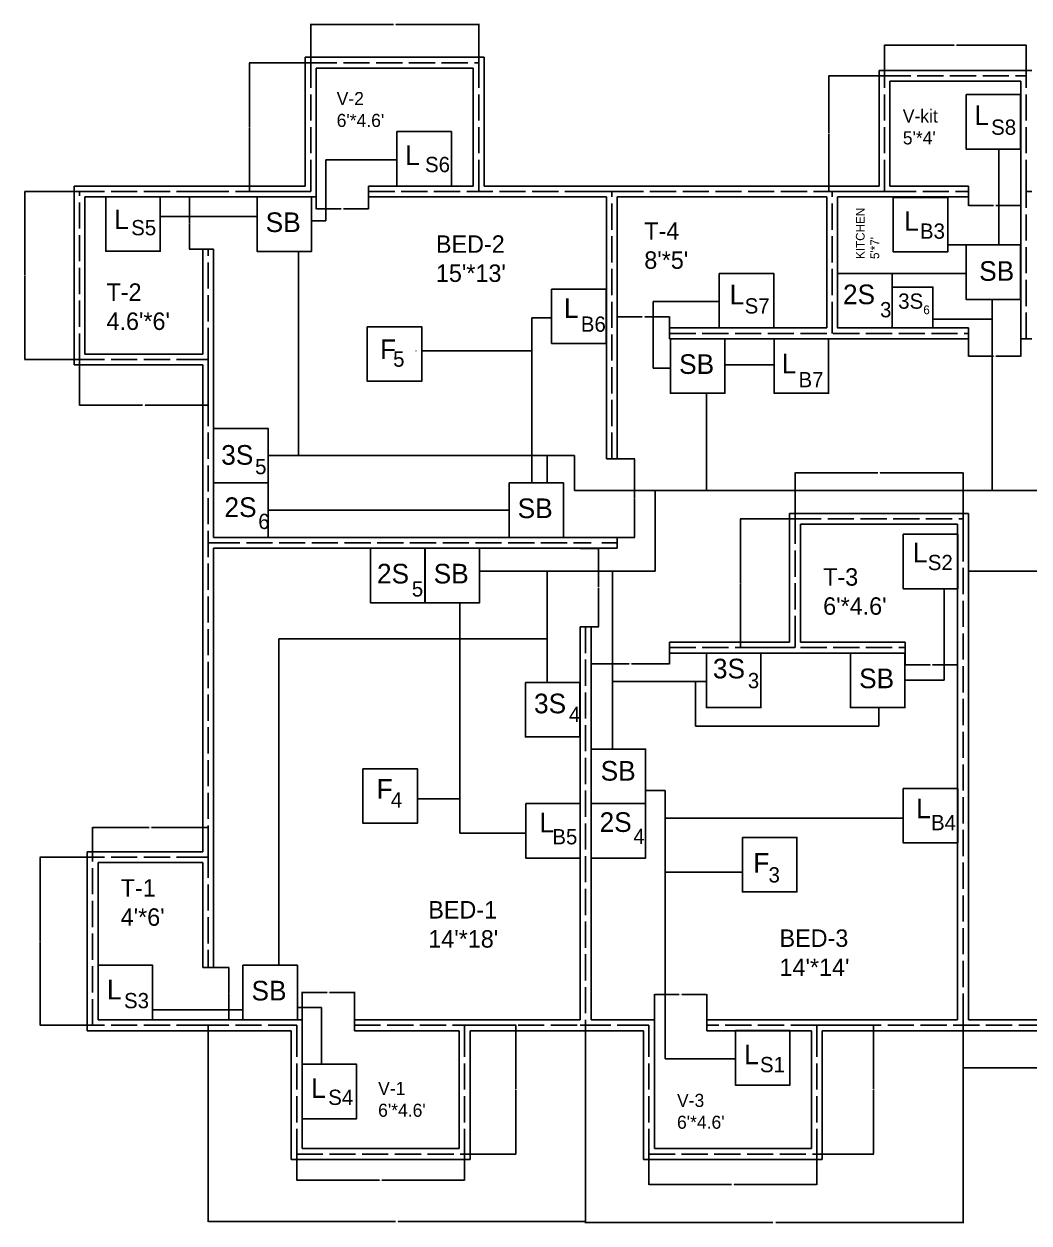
# Model space of a CAD drawing. Header units: inches. Extents: x 59 to 1514, y 26 to 886.
# Drawn here: x 59 to 520, y 51 to 600 of the extents above; entities that cross this region are included whole.
import ezdxf

# ---------------------------------------------------------------- set-up
doc = ezdxf.new("R2010")
doc.units = ezdxf.units.IN
doc.header["$MEASUREMENT"] = 0
doc.linetypes.add('ACAD_ISO02W100', pattern=[15, 12, -3])
doc.layers.add('Layer3', color=160, linetype='Continuous')
doc.dimstyles.get("Standard").update_dxf_attribs({"dimtxt": 0.18, "dimasz": 0.18, "dimexe": 0.18, "dimexo": 0.0625, "dimgap": 0.09, "dimtad": 0, "dimtih": 1, "dimtoh": 1, "dimdec": 4, "dimzin": 0, "dimdsep": 46, "dimtxsty": 'Standard', "dimcen": 0.09, "dimadec": 0, "dimazin": 0, "dimtfac": 1, "dimtdec": 4, "dimtofl": 0, "dimtmove": 0, "dimatfit": 3, "dimfxl": 1, "dimtolj": 1, "dimtzin": 0, "dimarcsym": 0})

# ---------------------------------------------------------------- blocks, each defined once
blk = doc.blocks.new('*D1')
at = {"layer": 'Defpoints', "color": 0, "lineweight": -2}
for p, q in [((140.96, 168.11), (152.97, 168.11)), ((152.79, 167.93), (152.79, 156.29)), ((152.79, 144.29), (152.79, 155.93)), ((140.96, 144.11), (152.97, 144.11))]:
    blk.add_line(p, q, dxfattribs=at)
at = {"layer": 'Defpoints', "color": 0}
for p in [(140.9, 168.11), (140.9, 144.11), (152.79, 144.11)]:
    blk.add_point(p, dxfattribs=at)
for points in [[(152.76, 167.93), (152.82, 167.93), (152.79, 168.11)], [(152.76, 144.29), (152.82, 144.29), (152.79, 144.11)]]:
    blk.add_solid(points, dxfattribs=at)
at = {"layer": 'Defpoints', "color": 0, "insert": (152.79, 156.11), "char_height": 0.18, "attachment_point": 5}
blk.add_mtext('\\A1;24.0000', dxfattribs=at)
blk = doc.blocks.new('*D2')
at = {"layer": 'Defpoints', "color": 0, "lineweight": -2}
for p, q in [((186.45, 144.18), (186.45, 156.85)), ((186.63, 156.67), (197.88, 156.67)), ((210.27, 156.67), (199.02, 156.67)), ((210.45, 144.18), (210.45, 156.85))]:
    blk.add_line(p, q, dxfattribs=at)
at = {"layer": 'Defpoints', "color": 0}
for p in [(210.45, 156.67), (186.45, 144.11), (210.45, 144.11)]:
    blk.add_point(p, dxfattribs=at)
for points in [[(186.63, 156.7), (186.63, 156.64), (186.45, 156.67)], [(210.27, 156.7), (210.27, 156.64), (210.45, 156.67)]]:
    blk.add_solid(points, dxfattribs=at)
at = {"layer": 'Defpoints', "color": 0, "insert": (198.45, 156.67), "char_height": 0.18, "attachment_point": 5}
blk.add_mtext('\\A1;24.0000', dxfattribs=at)
blk = doc.blocks.new('*D3')
at = {"layer": 'Defpoints', "color": 0, "lineweight": -2}
for p, q in [((318.9, 317.05), (318.9, 306.99)), ((354.9, 317.05), (354.9, 306.99)), ((319.08, 307.17), (336.33, 307.17)), ((354.72, 307.17), (337.47, 307.17))]:
    blk.add_line(p, q, dxfattribs=at)
at = {"layer": 'Defpoints', "color": 0}
for p in [(318.9, 317.11), (354.9, 317.11), (318.9, 307.17)]:
    blk.add_point(p, dxfattribs=at)
for points in [[(319.08, 307.2), (319.08, 307.14), (318.9, 307.17)], [(354.72, 307.2), (354.72, 307.14), (354.9, 307.17)]]:
    blk.add_solid(points, dxfattribs=at)
at = {"layer": 'Defpoints', "color": 0, "insert": (336.9, 307.17), "char_height": 0.18, "attachment_point": 5}
blk.add_mtext('\\A1;36.0000', dxfattribs=at)
blk = doc.blocks.new('*D4')
at = {"layer": 'Defpoints', "color": 0, "lineweight": -2}
for p, q in [((462.9, 317.05), (462.9, 306.49)), ((486.9, 317.05), (486.9, 306.49)), ((463.08, 306.67), (474.33, 306.67)), ((486.72, 306.67), (475.47, 306.67))]:
    blk.add_line(p, q, dxfattribs=at)
at = {"layer": 'Defpoints', "color": 0}
for p in [(462.9, 317.11), (486.9, 317.11), (486.9, 306.67)]:
    blk.add_point(p, dxfattribs=at)
for points in [[(463.08, 306.7), (463.08, 306.64), (462.9, 306.67)], [(486.72, 306.7), (486.72, 306.64), (486.9, 306.67)]]:
    blk.add_solid(points, dxfattribs=at)
at = {"layer": 'Defpoints', "color": 0, "insert": (474.9, 306.67), "char_height": 0.18, "attachment_point": 5}
blk.add_mtext('\\A1;24.0000', dxfattribs=at)
blk = doc.blocks.new('*D5')
at = {"layer": 'Defpoints', "color": 0, "lineweight": -2}
for p, q in [((347.9, 144.18), (347.9, 155.85)), ((348.08, 155.67), (359.33, 155.67)), ((371.72, 155.67), (360.47, 155.67)), ((371.9, 144.18), (371.9, 155.85))]:
    blk.add_line(p, q, dxfattribs=at)
at = {"layer": 'Defpoints', "color": 0}
for p in [(347.9, 155.67), (347.9, 144.11), (371.9, 144.11)]:
    blk.add_point(p, dxfattribs=at)
for points in [[(348.08, 155.7), (348.08, 155.64), (347.9, 155.67)], [(371.72, 155.7), (371.72, 155.64), (371.9, 155.67)]]:
    blk.add_solid(points, dxfattribs=at)
at = {"layer": 'Defpoints', "color": 0, "insert": (359.9, 155.67), "char_height": 0.18, "attachment_point": 5}
blk.add_mtext('\\A1;24.0000', dxfattribs=at)
blk = doc.blocks.new('*D6')
at = {"layer": 'Defpoints', "color": 0, "lineweight": -2}
for p, q in [((325.96, 401.11), (338.97, 401.11)), ((338.79, 400.93), (338.79, 383.29)), ((338.79, 365.29), (338.79, 382.93)), ((325.96, 365.11), (338.97, 365.11))]:
    blk.add_line(p, q, dxfattribs=at)
at = {"layer": 'Defpoints', "color": 0}
for p in [(325.9, 401.11), (325.9, 365.11), (338.79, 365.11)]:
    blk.add_point(p, dxfattribs=at)
for points in [[(338.76, 400.93), (338.82, 400.93), (338.79, 401.11)], [(338.76, 365.29), (338.82, 365.29), (338.79, 365.11)]]:
    blk.add_solid(points, dxfattribs=at)
at = {"layer": 'Defpoints', "color": 0, "insert": (338.79, 383.11), "char_height": 0.18, "attachment_point": 5}
blk.add_mtext('\\A1;36.0000', dxfattribs=at)
blk = doc.blocks.new('*D7')
at = {"layer": 'Defpoints', "color": 0, "lineweight": -2}
for p, q in [((140.83, 521.11), (134.61, 521.11)), ((134.79, 520.93), (134.79, 509.29)), ((134.79, 497.29), (134.79, 508.93)), ((140.83, 497.11), (134.61, 497.11))]:
    blk.add_line(p, q, dxfattribs=at)
at = {"layer": 'Defpoints', "color": 0}
for p in [(134.79, 521.11), (140.9, 521.11), (140.9, 497.11)]:
    blk.add_point(p, dxfattribs=at)
for points in [[(134.76, 520.93), (134.82, 520.93), (134.79, 521.11)], [(134.76, 497.29), (134.82, 497.29), (134.79, 497.11)]]:
    blk.add_solid(points, dxfattribs=at)
at = {"layer": 'Defpoints', "color": 0, "insert": (134.79, 509.11), "char_height": 0.18, "attachment_point": 5}
blk.add_mtext('\\A1;24.0000', dxfattribs=at)
blk = doc.blocks.new('*D8')
at = {"layer": 'Defpoints', "color": 0, "lineweight": -2}
for p, q in [((192.9, 521.05), (192.9, 515.49)), ((216.9, 521.05), (216.9, 515.49)), ((193.08, 515.67), (204.33, 515.67)), ((216.72, 515.67), (205.47, 515.67))]:
    blk.add_line(p, q, dxfattribs=at)
at = {"layer": 'Defpoints', "color": 0}
for p in [(192.9, 521.11), (216.9, 521.11), (216.9, 515.67)]:
    blk.add_point(p, dxfattribs=at)
for points in [[(193.08, 515.7), (193.08, 515.64), (192.9, 515.67)], [(216.72, 515.7), (216.72, 515.64), (216.9, 515.67)]]:
    blk.add_solid(points, dxfattribs=at)
at = {"layer": 'Defpoints', "color": 0, "insert": (204.9, 515.67), "char_height": 0.18, "attachment_point": 5}
blk.add_mtext('\\A1;24.0000', dxfattribs=at)
blk = doc.blocks.new('*D9')
at = {"layer": 'Defpoints', "color": 0, "lineweight": -2}
for p, q in [((313.96, 360.11), (322.47, 360.11)), ((322.29, 359.93), (322.29, 342.29)), ((322.29, 324.29), (322.29, 341.93)), ((313.96, 324.11), (322.47, 324.11))]:
    blk.add_line(p, q, dxfattribs=at)
at = {"layer": 'Defpoints', "color": 0}
for p in [(313.9, 360.11), (322.29, 360.11), (313.9, 324.11)]:
    blk.add_point(p, dxfattribs=at)
for points in [[(322.26, 359.93), (322.32, 359.93), (322.29, 360.11)], [(322.26, 324.29), (322.32, 324.29), (322.29, 324.11)]]:
    blk.add_solid(points, dxfattribs=at)
at = {"layer": 'Defpoints', "color": 0, "insert": (322.29, 342.11), "char_height": 0.18, "attachment_point": 5}
blk.add_mtext('\\A1;36.0000', dxfattribs=at)
blk = doc.blocks.new('*D10')
at = {"layer": 'Defpoints', "color": 0, "lineweight": -2}
for p, q in [((330.9, 456.18), (330.9, 466.35)), ((331.08, 466.17), (342.33, 466.17)), ((354.72, 466.17), (343.47, 466.17)), ((354.9, 456.18), (354.9, 466.35))]:
    blk.add_line(p, q, dxfattribs=at)
at = {"layer": 'Defpoints', "color": 0}
for p in [(330.9, 466.17), (330.9, 456.11), (354.9, 456.11)]:
    blk.add_point(p, dxfattribs=at)
for points in [[(331.08, 466.2), (331.08, 466.14), (330.9, 466.17)], [(354.72, 466.2), (354.72, 466.14), (354.9, 466.17)]]:
    blk.add_solid(points, dxfattribs=at)
at = {"layer": 'Defpoints', "color": 0, "insert": (342.9, 466.17), "char_height": 0.18, "attachment_point": 5}
blk.add_mtext('\\A1;24.0000', dxfattribs=at)
blk = doc.blocks.new('*D11')
at = {"layer": 'Defpoints', "color": 0, "lineweight": -2}
for p, q in [((491.9, 456.05), (491.9, 447.99)), ((515.9, 456.05), (515.9, 447.99)), ((492.08, 448.17), (503.33, 448.17)), ((515.72, 448.17), (504.47, 448.17))]:
    blk.add_line(p, q, dxfattribs=at)
at = {"layer": 'Defpoints', "color": 0}
for p in [(491.9, 456.11), (515.9, 456.11), (491.9, 448.17)]:
    blk.add_point(p, dxfattribs=at)
for points in [[(492.08, 448.2), (492.08, 448.14), (491.9, 448.17)], [(515.72, 448.2), (515.72, 448.14), (515.9, 448.17)]]:
    blk.add_solid(points, dxfattribs=at)
at = {"layer": 'Defpoints', "color": 0, "insert": (503.9, 448.17), "char_height": 0.18, "attachment_point": 5}
blk.add_mtext('\\A1;24.0000', dxfattribs=at)
blk = doc.blocks.new('*D12')
at = {"layer": 'Defpoints', "color": 0, "lineweight": -2}
for p, q in [((491.9, 521.05), (491.9, 516.99)), ((492.08, 517.17), (503.33, 517.17)), ((515.72, 517.17), (504.47, 517.17)), ((515.9, 521.05), (515.9, 516.99))]:
    blk.add_line(p, q, dxfattribs=at)
at = {"layer": 'Defpoints', "color": 0}
for p in [(491.9, 521.11), (515.9, 521.11), (515.9, 517.17)]:
    blk.add_point(p, dxfattribs=at)
for points in [[(492.08, 517.2), (492.08, 517.14), (491.9, 517.17)], [(515.72, 517.2), (515.72, 517.14), (515.9, 517.17)]]:
    blk.add_solid(points, dxfattribs=at)
at = {"layer": 'Defpoints', "color": 0, "insert": (503.9, 517.17), "char_height": 0.18, "attachment_point": 5}
blk.add_mtext('\\A1;24.0000', dxfattribs=at)
blk = doc.blocks.new('*D14')
at = {"layer": 'Defpoints', "color": 0, "lineweight": -2}
for p, q in [((491.9, 365.05), (491.9, 349.49)), ((587.9, 365.05), (587.9, 349.49)), ((492.08, 349.67), (539.33, 349.67)), ((587.72, 349.67), (540.47, 349.67))]:
    blk.add_line(p, q, dxfattribs=at)
at = {"layer": 'Defpoints', "color": 0}
for p in [(491.9, 365.11), (587.9, 365.11), (491.9, 349.67)]:
    blk.add_point(p, dxfattribs=at)
for points in [[(492.08, 349.7), (492.08, 349.64), (491.9, 349.67)], [(587.72, 349.7), (587.72, 349.64), (587.9, 349.67)]]:
    blk.add_solid(points, dxfattribs=at)
at = {"layer": 'Defpoints', "color": 0, "insert": (539.9, 349.67), "char_height": 0.18, "attachment_point": 5}
blk.add_mtext('\\A1;96.0000', dxfattribs=at)
blk = doc.blocks.new('*D15')
at = {"layer": 'Defpoints', "color": 0, "lineweight": -2}
for p, q in [((183.95, 82.55), (183.95, 70.49)), ((260.95, 82.55), (260.95, 70.49)), ((184.13, 70.67), (221.88, 70.67)), ((260.77, 70.67), (223.02, 70.67))]:
    blk.add_line(p, q, dxfattribs=at)
at = {"layer": 'Defpoints', "color": 0}
for p in [(183.95, 82.61), (260.95, 82.61), (260.95, 70.67)]:
    blk.add_point(p, dxfattribs=at)
for points in [[(184.13, 70.7), (184.13, 70.64), (183.95, 70.67)], [(260.77, 70.7), (260.77, 70.64), (260.95, 70.67)]]:
    blk.add_solid(points, dxfattribs=at)
at = {"layer": 'Defpoints', "color": 0, "insert": (222.45, 70.67), "char_height": 0.18, "attachment_point": 5}
blk.add_mtext('\\A1;77.0000', dxfattribs=at)
blk = doc.blocks.new('*D16')
at = {"layer": 'Defpoints', "color": 0, "lineweight": -2}
for p, q in [((345.4, 82.55), (345.4, 68.49)), ((422.4, 82.55), (422.4, 68.49)), ((345.58, 68.67), (383.33, 68.67)), ((422.22, 68.67), (384.47, 68.67))]:
    blk.add_line(p, q, dxfattribs=at)
at = {"layer": 'Defpoints', "color": 0}
for p in [(345.4, 82.61), (422.4, 82.61), (422.4, 68.67)]:
    blk.add_point(p, dxfattribs=at)
for points in [[(345.58, 68.7), (345.58, 68.64), (345.4, 68.67)], [(422.22, 68.7), (422.22, 68.64), (422.4, 68.67)]]:
    blk.add_solid(points, dxfattribs=at)
at = {"layer": 'Defpoints', "color": 0, "insert": (383.9, 68.67), "char_height": 0.18, "attachment_point": 5}
blk.add_mtext('\\A1;77.0000', dxfattribs=at)
blk = doc.blocks.new('*D17')
at = {"layer": 'Defpoints', "color": 0, "lineweight": -2}
for p, q in [((90.33, 218.61), (66.22, 218.61)), ((66.4, 218.43), (66.4, 180.29)), ((66.4, 141.79), (66.4, 179.93)), ((90.33, 141.61), (66.22, 141.61))]:
    blk.add_line(p, q, dxfattribs=at)
at = {"layer": 'Defpoints', "color": 0}
for p in [(90.4, 218.61), (66.4, 141.61), (90.4, 141.61)]:
    blk.add_point(p, dxfattribs=at)
for points in [[(66.37, 218.43), (66.43, 218.43), (66.4, 218.61)], [(66.37, 141.79), (66.43, 141.79), (66.4, 141.61)]]:
    blk.add_solid(points, dxfattribs=at)
at = {"layer": 'Defpoints', "color": 0, "insert": (66.4, 180.11), "char_height": 0.18, "attachment_point": 5}
blk.add_mtext('\\A1;77.0000', dxfattribs=at)
blk = doc.blocks.new('*D18')
at = {"layer": 'Defpoints', "color": 0, "lineweight": -2}
for p, q in [((90.4, 218.68), (90.4, 232.35)), ((90.58, 232.17), (116.33, 232.17)), ((143.22, 232.17), (117.47, 232.17)), ((143.4, 218.68), (143.4, 232.35))]:
    blk.add_line(p, q, dxfattribs=at)
at = {"layer": 'Defpoints', "color": 0}
for p in [(90.4, 232.17), (90.4, 218.61), (143.4, 218.61)]:
    blk.add_point(p, dxfattribs=at)
for points in [[(90.58, 232.2), (90.58, 232.14), (90.4, 232.17)], [(143.22, 232.2), (143.22, 232.14), (143.4, 232.17)]]:
    blk.add_solid(points, dxfattribs=at)
at = {"layer": 'Defpoints', "color": 0, "insert": (116.9, 232.17), "char_height": 0.18, "attachment_point": 5}
blk.add_mtext('\\A1;53.0000', dxfattribs=at)
blk = doc.blocks.new('*D19')
at = {"layer": 'Defpoints', "color": 0, "lineweight": -2}
for p, q in [((84.33, 523.61), (59.22, 523.61)), ((59.4, 523.43), (59.4, 485.29)), ((59.4, 446.79), (59.4, 484.93)), ((84.33, 446.61), (59.22, 446.61))]:
    blk.add_line(p, q, dxfattribs=at)
at = {"layer": 'Defpoints', "color": 0}
for p in [(59.4, 523.61), (84.4, 523.61), (84.4, 446.61)]:
    blk.add_point(p, dxfattribs=at)
for points in [[(59.37, 523.43), (59.43, 523.43), (59.4, 523.61)], [(59.37, 446.79), (59.43, 446.79), (59.4, 446.61)]]:
    blk.add_solid(points, dxfattribs=at)
at = {"layer": 'Defpoints', "color": 0, "insert": (59.4, 485.11), "char_height": 0.18, "attachment_point": 5}
blk.add_mtext('\\A1;77.0000', dxfattribs=at)
blk = doc.blocks.new('*D20')
at = {"layer": 'Defpoints', "color": 0, "lineweight": -2}
for p, q in [((84.4, 446.55), (84.4, 425.49)), ((143.4, 446.55), (143.4, 425.49)), ((84.58, 425.67), (113.33, 425.67)), ((143.22, 425.67), (114.47, 425.67))]:
    blk.add_line(p, q, dxfattribs=at)
at = {"layer": 'Defpoints', "color": 0}
for p in [(84.4, 446.61), (143.4, 446.61), (84.4, 425.67)]:
    blk.add_point(p, dxfattribs=at)
for points in [[(84.58, 425.7), (84.58, 425.64), (84.4, 425.67)], [(143.22, 425.7), (143.22, 425.64), (143.4, 425.67)]]:
    blk.add_solid(points, dxfattribs=at)
at = {"layer": 'Defpoints', "color": 0, "insert": (113.9, 425.67), "char_height": 0.18, "attachment_point": 5}
blk.add_mtext('\\A1;59.0000', dxfattribs=at)
blk = doc.blocks.new('*D21')
at = {"layer": 'Defpoints', "color": 0, "lineweight": -2}
for p, q in [((190.4, 582.68), (190.4, 600.35)), ((190.58, 600.17), (228.33, 600.17)), ((267.22, 600.17), (229.47, 600.17)), ((267.4, 582.68), (267.4, 600.35))]:
    blk.add_line(p, q, dxfattribs=at)
at = {"layer": 'Defpoints', "color": 0}
for p in [(267.4, 600.17), (190.4, 582.61), (267.4, 582.61)]:
    blk.add_point(p, dxfattribs=at)
for points in [[(190.58, 600.2), (190.58, 600.14), (190.4, 600.17)], [(267.22, 600.2), (267.22, 600.14), (267.4, 600.17)]]:
    blk.add_solid(points, dxfattribs=at)
at = {"layer": 'Defpoints', "color": 0, "insert": (228.9, 600.17), "char_height": 0.18, "attachment_point": 5}
blk.add_mtext('\\A1;77.0000', dxfattribs=at)
blk = doc.blocks.new('*D22')
at = {"layer": 'Defpoints', "color": 0, "lineweight": -2}
for p, q in [((190.33, 582.61), (162.22, 582.61)), ((162.4, 582.43), (162.4, 553.29)), ((162.4, 523.79), (162.4, 552.93)), ((190.33, 523.61), (162.22, 523.61))]:
    blk.add_line(p, q, dxfattribs=at)
at = {"layer": 'Defpoints', "color": 0}
for p in [(162.4, 582.61), (190.4, 582.61), (190.4, 523.61)]:
    blk.add_point(p, dxfattribs=at)
for points in [[(162.37, 582.43), (162.43, 582.43), (162.4, 582.61)], [(162.37, 523.79), (162.43, 523.79), (162.4, 523.61)]]:
    blk.add_solid(points, dxfattribs=at)
at = {"layer": 'Defpoints', "color": 0, "insert": (162.4, 553.11), "char_height": 0.18, "attachment_point": 5}
blk.add_mtext('\\A1;59.0000', dxfattribs=at)
blk = doc.blocks.new('*D23')
at = {"layer": 'Defpoints', "color": 0, "lineweight": -2}
for p, q in [((453.4, 576.68), (453.4, 590.85)), ((453.58, 590.67), (485.33, 590.67)), ((518.22, 590.67), (486.47, 590.67)), ((518.4, 576.68), (518.4, 590.85))]:
    blk.add_line(p, q, dxfattribs=at)
at = {"layer": 'Defpoints', "color": 0}
for p in [(453.4, 590.67), (453.4, 576.61), (518.4, 576.61)]:
    blk.add_point(p, dxfattribs=at)
for points in [[(453.58, 590.7), (453.58, 590.64), (453.4, 590.67)], [(518.22, 590.7), (518.22, 590.64), (518.4, 590.67)]]:
    blk.add_solid(points, dxfattribs=at)
at = {"layer": 'Defpoints', "color": 0, "insert": (485.9, 590.67), "char_height": 0.18, "attachment_point": 5}
blk.add_mtext('\\A1;65.0000', dxfattribs=at)
blk = doc.blocks.new('*D24')
at = {"layer": 'Defpoints', "color": 0, "lineweight": -2}
for p, q in [((453.33, 576.61), (427.72, 576.61)), ((427.9, 576.43), (427.9, 550.29)), ((427.9, 523.79), (427.9, 549.93)), ((453.33, 523.61), (427.72, 523.61))]:
    blk.add_line(p, q, dxfattribs=at)
at = {"layer": 'Defpoints', "color": 0}
for p in [(427.9, 576.61), (453.4, 576.61), (453.4, 523.61)]:
    blk.add_point(p, dxfattribs=at)
for points in [[(427.87, 576.43), (427.93, 576.43), (427.9, 576.61)], [(427.87, 523.79), (427.93, 523.79), (427.9, 523.61)]]:
    blk.add_solid(points, dxfattribs=at)
at = {"layer": 'Defpoints', "color": 0, "insert": (427.9, 550.11), "char_height": 0.18, "attachment_point": 5}
blk.add_mtext('\\A1;53.0000', dxfattribs=at)
blk = doc.blocks.new('*D28')
at = {"layer": 'Defpoints', "color": 0, "lineweight": -2}
for p, q in [((489.4, 141.55), (489.4, 121.99)), ((710.4, 141.49), (710.4, 121.99)), ((489.58, 122.17), (599.27, 122.17)), ((710.22, 122.17), (600.53, 122.17))]:
    blk.add_line(p, q, dxfattribs=at)
at = {"layer": 'Defpoints', "color": 0}
for p in [(489.4, 141.61), (710.4, 141.55), (489.4, 122.17)]:
    blk.add_point(p, dxfattribs=at)
for points in [[(489.58, 122.2), (489.58, 122.14), (489.4, 122.17)], [(710.22, 122.2), (710.22, 122.14), (710.4, 122.17)]]:
    blk.add_solid(points, dxfattribs=at)
at = {"layer": 'Defpoints', "color": 0, "insert": (599.9, 122.17), "char_height": 0.18, "attachment_point": 5}
blk.add_mtext('\\A1;221.0000', dxfattribs=at)
blk = doc.blocks.new('*D29')
at = {"layer": 'Defpoints', "color": 0, "lineweight": -2}
for p, q in [((422.46, 141.61), (448.58, 141.61)), ((448.4, 141.43), (448.4, 112.29)), ((448.4, 82.79), (448.4, 111.93)), ((422.46, 82.61), (448.58, 82.61))]:
    blk.add_line(p, q, dxfattribs=at)
at = {"layer": 'Defpoints', "color": 0}
for p in [(422.4, 141.61), (422.4, 82.61), (448.4, 82.61)]:
    blk.add_point(p, dxfattribs=at)
for points in [[(448.37, 141.43), (448.43, 141.43), (448.4, 141.61)], [(448.37, 82.79), (448.43, 82.79), (448.4, 82.61)]]:
    blk.add_solid(points, dxfattribs=at)
at = {"layer": 'Defpoints', "color": 0, "insert": (448.4, 112.11), "char_height": 0.18, "attachment_point": 5}
blk.add_mtext('\\A1;59.0000', dxfattribs=at)
blk = doc.blocks.new('*D30')
at = {"layer": 'Defpoints', "color": 0, "lineweight": -2}
for p, q in [((261.01, 141.61), (284.58, 141.61)), ((284.4, 141.43), (284.4, 112.29)), ((284.4, 82.79), (284.4, 111.93)), ((261.01, 82.61), (284.58, 82.61))]:
    blk.add_line(p, q, dxfattribs=at)
at = {"layer": 'Defpoints', "color": 0}
for p in [(260.95, 141.61), (284.4, 141.61), (260.95, 82.61)]:
    blk.add_point(p, dxfattribs=at)
for points in [[(284.37, 141.43), (284.43, 141.43), (284.4, 141.61)], [(284.37, 82.79), (284.43, 82.79), (284.4, 82.61)]]:
    blk.add_solid(points, dxfattribs=at)
at = {"layer": 'Defpoints', "color": 0, "insert": (284.4, 112.11), "char_height": 0.18, "attachment_point": 5}
blk.add_mtext('\\A1;59.0000', dxfattribs=at)
blk = doc.blocks.new('*D31')
at = {"layer": 'Defpoints', "color": 0, "lineweight": -2}
for p, q in [((316.4, 141.55), (316.4, 50.99)), ((489.4, 141.49), (489.4, 50.99)), ((316.58, 51.17), (402.27, 51.17)), ((489.22, 51.17), (403.53, 51.17))]:
    blk.add_line(p, q, dxfattribs=at)
at = {"layer": 'Defpoints', "color": 0}
for p in [(316.4, 141.61), (489.4, 141.55), (316.4, 51.17)]:
    blk.add_point(p, dxfattribs=at)
for points in [[(316.58, 51.2), (316.58, 51.14), (316.4, 51.17)], [(489.22, 51.2), (489.22, 51.14), (489.4, 51.17)]]:
    blk.add_solid(points, dxfattribs=at)
at = {"layer": 'Defpoints', "color": 0, "insert": (402.9, 51.17), "char_height": 0.18, "attachment_point": 5}
blk.add_mtext('\\A1;173.0000', dxfattribs=at)
blk = doc.blocks.new('*D32')
at = {"layer": 'Defpoints', "color": 0, "lineweight": -2}
for p, q in [((143.4, 141.55), (143.4, 51.49)), ((316.4, 139.05), (316.4, 51.49)), ((143.58, 51.67), (229.27, 51.67)), ((316.22, 51.67), (230.53, 51.67))]:
    blk.add_line(p, q, dxfattribs=at)
at = {"layer": 'Defpoints', "color": 0}
for p in [(143.4, 141.61), (316.4, 139.11), (143.4, 51.67)]:
    blk.add_point(p, dxfattribs=at)
for points in [[(143.58, 51.7), (143.58, 51.64), (143.4, 51.67)], [(316.22, 51.7), (316.22, 51.64), (316.4, 51.67)]]:
    blk.add_solid(points, dxfattribs=at)
at = {"layer": 'Defpoints', "color": 0, "insert": (229.9, 51.67), "char_height": 0.18, "attachment_point": 5}
blk.add_mtext('\\A1;173.0000', dxfattribs=at)
blk = doc.blocks.new('*D33')
at = {"layer": 'Defpoints', "color": 0, "lineweight": -2}
for p, q in [((412.33, 373.61), (387.22, 373.61)), ((387.4, 373.43), (387.4, 344.29)), ((387.4, 314.79), (387.4, 343.93)), ((412.33, 314.61), (387.22, 314.61))]:
    blk.add_line(p, q, dxfattribs=at)
at = {"layer": 'Defpoints', "color": 0}
for p in [(412.4, 373.61), (387.4, 314.61), (412.4, 314.61)]:
    blk.add_point(p, dxfattribs=at)
for points in [[(387.37, 373.43), (387.43, 373.43), (387.4, 373.61)], [(387.37, 314.79), (387.43, 314.79), (387.4, 314.61)]]:
    blk.add_solid(points, dxfattribs=at)
at = {"layer": 'Defpoints', "color": 0, "insert": (387.4, 344.11), "char_height": 0.18, "attachment_point": 5}
blk.add_mtext('\\A1;59.0000', dxfattribs=at)
blk = doc.blocks.new('*D34')
at = {"layer": 'Defpoints', "color": 0, "lineweight": -2}
for p, q in [((412.4, 373.68), (412.4, 394.85)), ((412.58, 394.67), (450.33, 394.67)), ((489.22, 394.67), (451.47, 394.67)), ((489.4, 373.68), (489.4, 394.85))]:
    blk.add_line(p, q, dxfattribs=at)
at = {"layer": 'Defpoints', "color": 0}
for p in [(489.4, 394.67), (412.4, 373.61), (489.4, 373.61)]:
    blk.add_point(p, dxfattribs=at)
for points in [[(412.58, 394.7), (412.58, 394.64), (412.4, 394.67)], [(489.22, 394.7), (489.22, 394.64), (489.4, 394.67)]]:
    blk.add_solid(points, dxfattribs=at)
at = {"layer": 'Defpoints', "color": 0, "insert": (450.9, 394.67), "char_height": 0.18, "attachment_point": 5}
blk.add_mtext('\\A1;77.0000', dxfattribs=at)

msp = doc.modelspace()

# ---------------------------------------------------------------- linework, layer by layer
for p, q in [((187.89577, 585.11463), (269.89577, 585.11463)), ((187.89577, 526.11463), (187.89577, 585.11463)), ((269.89577, 526.11463), (269.89577, 585.11463)), ((192.89577, 580.11463), (264.89577, 580.11463)), ((192.89577, 521.11463), (192.89577, 580.11463)), ((264.89577, 526.11463), (264.89577, 580.11463)), ((450.89577, 579.11463), (520.89577, 579.11463)), ((450.89577, 526.11463), (450.89577, 579.11463)), ((455.89577, 574.11463), (515.89577, 574.11463)), ((455.89577, 526.11463), (455.89577, 574.11463)), ((515.89577, 526.11463), (515.89577, 574.11463)), ((518.39577, 574.11463), (518.39577, 576.61463)), ((81.89577, 444.11463), (81.89577, 526.11463)), ((140.89577, 526.11463), (81.89577, 526.11463)), ((140.89577, 526.11463), (187.89577, 526.11463)), ((187.89577, 523.61463), (190.39577, 523.61463)), ((190.39577, 526.11463), (190.39577, 523.61463)), ((216.89577, 526.11463), (264.89577, 526.11463)), ((216.89577, 521.11463), (216.89577, 526.11463)), ((267.39577, 526.11463), (267.39577, 523.61463)), ((269.89577, 526.11463), (318.89577, 526.11463)), ((318.89577, 526.11463), (330.89577, 526.11463)), ((318.89577, 523.61463), (330.89577, 523.61463)), ((328.39577, 521.11463), (328.39577, 523.61463)), ((330.89577, 526.11463), (450.89577, 526.11463)), ((429.39577, 521.11463), (429.39577, 523.61463)), ((450.89577, 523.61463), (455.89577, 523.61463)), ((453.39577, 526.11463), (453.39577, 523.61463)), ((455.89577, 526.11463), (491.89577, 526.11463)), ((491.89577, 521.11463), (491.89577, 526.11463)), ((515.89577, 456.11463), (515.89577, 526.11463)), ((520.89577, 523.61463), (518.39577, 523.61463)), ((86.89577, 449.11463), (86.89577, 521.11463)), ((140.89577, 521.11463), (86.89577, 521.11463)), ((140.89577, 521.11463), (192.89577, 521.11463)), ((216.89577, 521.11463), (318.89577, 521.11463)), ((318.89577, 521.11463), (325.89577, 521.11463)), ((325.89577, 401.11463), (325.89577, 521.11463)), ((330.89577, 401.11463), (330.89577, 521.11463)), ((330.89577, 521.11463), (426.89577, 521.11463)), ((426.89577, 461.11463), (426.89577, 521.11463)), ((431.89577, 461.11463), (431.89577, 521.11463)), ((431.89577, 521.11463), (491.89577, 521.11463)), ((140.89577, 449.11463), (140.89577, 497.11463)), ((140.89577, 497.11463), (140.89577, 497.11463)), ((140.89577, 497.11463), (145.89577, 497.11463)), ((145.89577, 365.11463), (145.89577, 497.11463)), ((354.89577, 456.11463), (354.89577, 461.11463)), ((354.89577, 461.11463), (426.89577, 461.11463)), ((354.89577, 456.11463), (491.89577, 456.11463)), ((429.39577, 461.11463), (429.39577, 458.61463)), ((431.89577, 461.11463), (491.89577, 461.11463)), ((491.89577, 456.11463), (491.89577, 461.11463)), ((515.89577, 456.11463), (520.89577, 456.11463)), ((140.89577, 449.11463), (86.89577, 449.11463)), ((140.89577, 446.61463), (143.39577, 446.61463)), ((143.39577, 444.11463), (143.39577, 449.11463)), ((140.89577, 444.11463), (81.89577, 444.11463)), ((140.89577, 221.11463), (140.89577, 444.11463)), ((325.89577, 401.11463), (330.89577, 401.11463)), ((409.89577, 376.11463), (491.89577, 376.11463)), ((409.89577, 365.11463), (409.89577, 376.11463)), ((491.89577, 365.11463), (491.89577, 376.11463)), ((414.89577, 371.11463), (486.89577, 371.11463)), ((414.89577, 365.11463), (414.89577, 371.11463)), ((486.89577, 365.11463), (486.89577, 371.11463)), ((145.89577, 362.61463), (143.39577, 362.61463)), ((330.89577, 365.11463), (145.89577, 365.11463)), ((323.79086, 362.61463), (330.89577, 362.61463)), ((330.89577, 360.11463), (330.89577, 365.11463)), ((409.89577, 317.11463), (409.89577, 365.11463)), ((414.89577, 317.11463), (414.89577, 365.11463)), ((486.89577, 144.11463), (486.89577, 365.11463)), ((491.89577, 144.11463), (491.89577, 365.11463)), ((145.89577, 360.11463), (330.89577, 360.11463)), ((145.89577, 360.11463), (318.89577, 360.11463)), ((145.89577, 168.11463), (145.89577, 360.11463)), ((318.89577, 360.11463), (330.89577, 360.11463)), ((313.89577, 324.11463), (318.89577, 324.11463)), ((313.89577, 324.11463), (313.89577, 144.11463)), ((318.89577, 324.11463), (318.89577, 144.11463)), ((354.89577, 317.11463), (409.89577, 317.11463)), ((354.89577, 312.11463), (354.89577, 317.11463)), ((412.39577, 317.11463), (412.39577, 314.61463)), ((414.89577, 317.11463), (462.89577, 317.11463)), ((462.89577, 312.11463), (462.89577, 317.11463)), ((354.89577, 312.11463), (462.89577, 312.11463)), ((87.89577, 139.11463), (87.89577, 221.11463)), ((140.89577, 221.11463), (87.89577, 221.11463)), ((92.89577, 144.11463), (92.89577, 216.11463)), ((140.89577, 216.11463), (92.89577, 216.11463)), ((140.89577, 218.61463), (143.39577, 218.61463)), ((140.89577, 168.11463), (140.89577, 216.11463)), ((145.89577, 168.11463), (140.89577, 168.11463)), ((159.29086, 144.11463), (159.29086, 150.67348)), ((145.89577, 144.11463), (92.89577, 144.11463)), ((140.89577, 144.11463), (186.4502, 144.11463)), ((186.4502, 144.11463), (186.4502, 85.11463)), ((210.4502, 144.11463), (313.89577, 144.11463)), ((210.4502, 144.11463), (210.4502, 139.11463)), ((316.39577, 144.11463), (316.39577, 141.61463)), ((342.89577, 144.11463), (318.89577, 144.11463)), ((342.89577, 144.11463), (347.89577, 144.11463)), ((347.89577, 144.11463), (347.89577, 85.11463)), ((371.89577, 144.11463), (486.89577, 144.11463)), ((371.89577, 144.11463), (371.89577, 139.11463)), ((489.39577, 144.11463), (489.39577, 141.61463)), ((491.89577, 144.11463), (707.89577, 144.11463)), ((92.89577, 139.11463), (87.89577, 139.11463)), ((145.89577, 139.11463), (92.89577, 139.11463)), ((140.89577, 139.11463), (181.4502, 139.11463)), ((181.4502, 141.61463), (183.9502, 141.61463)), ((181.4502, 139.11463), (181.4502, 80.11463)), ((183.9502, 139.11463), (183.9502, 141.61463)), ((210.4502, 139.11463), (258.4502, 139.11463)), ((258.4502, 139.11463), (258.4502, 85.11463)), ((260.9502, 139.11463), (260.9502, 141.61463)), ((263.4502, 139.11463), (318.89577, 139.11463)), ((263.4502, 139.11463), (263.4502, 80.11463)), ((313.89577, 141.61463), (321.60976, 141.61463)), ((342.89577, 139.11463), (318.89577, 139.11463)), ((342.89577, 141.61463), (345.39577, 141.61463)), ((342.89577, 139.11463), (342.89577, 80.11463)), ((345.39577, 139.11463), (345.39577, 141.61463)), ((371.89577, 139.11463), (419.89577, 139.11463)), ((419.89577, 139.11463), (419.89577, 85.11463)), ((422.39577, 139.11463), (422.39577, 141.61463)), ((422.39577, 141.61463), (424.89577, 141.61463)), ((424.89577, 139.11463), (712.89577, 139.11463)), ((424.89577, 139.11463), (424.89577, 80.11463)), ((186.4502, 85.11463), (258.4502, 85.11463)), ((347.89577, 85.11463), (419.89577, 85.11463)), ((181.4502, 80.11463), (263.4502, 80.11463)), ((342.89577, 80.11463), (424.89577, 80.11463))]:
    msp.add_line(p, q)
at = {"linetype": 'ACAD_ISO02W100'}
for p, q in [((190.39577, 582.61463), (267.39577, 582.61463)), ((190.39577, 526.11463), (190.39577, 582.61463)), ((267.39577, 526.11463), (267.39577, 582.61463)), ((453.39577, 576.61463), (518.39577, 576.61463)), ((453.39577, 526.11463), (453.39577, 576.61463)), ((518.39577, 526.11463), (518.39577, 574.11463)), ((84.39577, 446.61463), (84.39577, 523.61463)), ((140.89577, 523.61463), (84.39577, 523.61463)), ((140.89577, 523.61463), (187.89577, 523.61463)), ((216.89577, 523.61463), (318.89577, 523.61463)), ((330.89577, 523.61463), (450.89577, 523.61463)), ((455.89577, 523.61463), (491.89577, 523.61463)), ((518.39577, 456.11463), (518.39577, 526.11463)), ((328.39577, 401.11463), (328.39577, 521.11463)), ((429.39577, 461.11463), (429.39577, 521.11463)), ((143.39577, 449.11463), (143.39577, 497.11463)), ((354.89577, 458.61463), (491.89577, 458.61463)), ((140.89577, 446.61463), (84.39577, 446.61463)), ((143.39577, 221.11463), (143.39577, 444.11463)), ((412.39577, 373.61463), (489.39577, 373.61463)), ((412.39577, 365.11463), (412.39577, 373.61463)), ((489.39577, 365.11463), (489.39577, 373.61463)), ((145.89577, 362.61463), (318.89577, 362.61463)), ((412.39577, 317.11463), (412.39577, 365.11463)), ((489.39577, 144.11463), (489.39577, 365.11463)), ((316.39577, 324.11463), (316.39577, 144.11463)), ((354.89577, 314.61463), (462.89577, 314.61463)), ((143.39577, 221.11463), (143.39577, 168.11463)), ((90.39577, 141.61463), (90.39577, 218.61463)), ((140.89577, 218.61463), (90.39577, 218.61463)), ((140.89577, 141.61463), (90.39577, 141.61463)), ((140.89577, 141.61463), (181.4502, 141.61463)), ((183.9502, 139.11463), (183.9502, 82.61463)), ((210.4502, 141.61463), (313.89577, 141.61463)), ((260.9502, 139.11463), (260.9502, 82.61463)), ((342.89577, 141.61463), (318.89577, 141.61463)), ((345.39577, 139.11463), (345.39577, 82.61463)), ((422.39577, 141.61463), (371.89577, 141.61463)), ((422.39577, 139.11463), (422.39577, 82.61463)), ((424.89577, 141.61463), (712.89577, 141.61463)), ((183.9502, 82.61463), (260.9502, 82.61463)), ((345.39577, 82.61463), (422.39577, 82.61463))]:
    msp.add_line(p, q, dxfattribs=at)
for points in [[(490.82963, 568.02755), (515.80927, 568.02755), (515.80927, 543.07317), (490.82963, 543.07317)], [(229.89145, 551.06901), (254.8711, 551.06901), (254.8711, 526.11463), (229.89145, 526.11463)], [(96.45693, 521.19108), (121.43657, 521.19108), (121.43657, 496.2367), (96.45693, 496.2367)], [(165.79086, 521.12786), (190.7705, 521.12786), (190.7705, 496.17348), (165.79086, 496.17348)], [(457.43084, 520.84506), (482.41049, 520.84506), (482.41049, 495.89068), (457.43084, 495.89068)], [(490.79086, 499.12786), (515.7705, 499.12786), (515.7705, 474.17347), (490.79086, 474.17347)], [(377.66191, 486.06901), (402.64156, 486.06901), (402.64156, 461.11463), (377.66191, 461.11463)], [(431.89577, 486.06901), (456.87541, 486.06901), (456.87541, 461.11463), (431.89577, 461.11463)], [(300.83047, 478.92647), (325.81011, 478.92647), (325.81011, 453.97209), (300.83047, 453.97209)], [(456.87541, 479.83042), (475.61015, 479.83042), (475.61015, 461.11463), (456.87541, 461.11463)], [(216.29086, 461.62786), (241.2705, 461.62786), (241.2705, 436.67347), (216.29086, 436.67347)], [(355.29086, 456.12786), (380.27051, 456.12786), (380.27051, 431.17348), (355.29086, 431.17348)], [(402.79086, 456.12786), (427.7705, 456.12786), (427.7705, 431.17347), (402.79086, 431.17347)], [(145.89577, 415.02339), (170.87541, 415.02339), (170.87541, 390.06901), (145.89577, 390.06901)], [(145.89577, 390.06901), (170.87541, 390.06901), (170.87541, 365.11463), (145.89577, 365.11463)], [(281.29086, 390.06901), (306.2705, 390.06901), (306.2705, 365.11463), (281.29086, 365.11463)], [(461.96485, 366.5677), (486.94449, 366.5677), (486.94449, 341.61332), (461.96485, 341.61332)], [(217.79086, 360.12786), (242.7705, 360.12786), (242.7705, 335.17347), (217.79086, 335.17347)], [(242.79086, 360.12786), (267.7705, 360.12786), (267.7705, 335.17348), (242.79086, 335.17348)], [(371.79086, 312.12786), (396.7705, 312.12786), (396.7705, 287.17348), (371.79086, 287.17348)], [(437.79086, 312.12786), (462.7705, 312.12786), (462.7705, 287.17348), (437.79086, 287.17348)], [(288.79086, 298.62786), (313.7705, 298.62786), (313.7705, 273.67347), (288.79086, 273.67347)], [(318.89577, 268.1089), (343.87541, 268.1089), (343.87541, 243.15452), (318.89577, 243.15452)], [(214.29086, 259.12786), (239.27051, 259.12786), (239.27051, 234.17347), (214.29086, 234.17347)], [(461.97095, 250.10306), (486.95059, 250.10306), (486.95059, 225.14868), (461.97095, 225.14868)], [(288.96008, 243.15452), (313.93972, 243.15452), (313.93972, 218.20014), (288.96008, 218.20014)], [(318.89577, 243.15452), (343.87541, 243.15452), (343.87541, 218.20014), (318.89577, 218.20014)], [(388.29086, 227.62786), (413.27051, 227.62786), (413.27051, 202.67348), (388.29086, 202.67348)], [(92.89577, 169.06901), (117.87541, 169.06901), (117.87541, 144.11463), (92.89577, 144.11463)], [(159.29086, 169.06901), (184.2705, 169.06901), (184.2705, 144.11463), (159.29086, 144.11463)], [(385.02607, 139.13101), (410.00572, 139.13101), (410.00572, 114.17663), (385.02607, 114.17663)], [(186.4502, 123.72426), (211.42985, 123.72426), (211.42985, 98.76988), (186.4502, 98.76988)]]:
    msp.add_lwpolyline(points, close=True)
at = {"layer": 'Defpoints', "color": 1}
for p, q in [((480.79086, 341.61332), (480.79086, 299.67348)), ((480.79086, 299.67348), (473.79086, 299.67348)), ((352.79086, 249.17348), (352.79086, 126.17348)), ((461.97095, 236.40741), (352.79086, 236.40741)), ((358.79086, 211.67348), (352.79086, 211.67348)), ((117.87541, 148.67348), (159.29086, 148.67348)), ((352.79086, 126.17348), (385.02607, 126.17348))]:
    msp.add_line(p, q, dxfattribs=at)
at = {"layer": 'Layer3', "color": 1}
for p, q in [((505.79086, 543.07317), (505.79086, 499.12786)), ((229.89145, 538.17348), (197.29086, 538.17348)), ((197.29086, 538.17348), (197.29086, 510.17348)), ((121.43657, 512.17348), (165.79086, 512.17348)), ((197.29086, 510.17348), (190.7705, 510.17348)), ((490.79086, 499.12786), (482.41049, 499.12786)), ((456.87541, 486.06901), (490.79086, 486.06901)), ((347.29086, 473.17348), (377.66191, 473.17348)), ((347.29086, 473.17348), (347.29086, 442.67348)), ((300.83047, 465.67348), (291.79086, 465.67348)), ((291.79086, 465.67348), (291.79086, 390.06901)), ((238.49898, 450.67348), (238.66565, 450.67348)), ((241.2705, 450.67348), (291.79086, 450.67348)), ((347.29086, 442.67348), (355.29086, 442.67348)), ((380.27051, 444.17348), (402.79086, 444.17348)), ((281.29086, 377.67348), (170.87541, 377.67348)), ((258.79086, 245.35514), (258.79086, 335.17348)), ((462.7705, 299.67348), (473.79086, 299.67348)), ((352.79086, 249.17348), (343.87541, 249.17348)), ((239.27051, 245.35514), (258.79086, 245.35514)), ((258.79086, 245.35514), (258.79086, 229.67348)), ((258.79086, 229.67348), (288.96008, 229.67348)), ((358.79086, 211.67348), (388.29086, 211.67348)), ((195.29086, 149.67348), (184.2705, 149.67348)), ((195.29086, 123.72426), (195.29086, 149.67348))]:
    msp.add_line(p, q, dxfattribs=at)
at = {"layer": 'Layer3', "color": 5}
for p, q in [((184.79086, 496.17348), (184.79086, 402.67348)), ((502.79086, 465.17348), (502.79086, 474.17347)), ((475.61015, 465.17348), (502.79086, 465.17348)), ((502.79086, 465.17348), (502.79086, 386.67348)), ((371.79086, 386.67348), (371.79086, 431.17348)), ((184.79086, 402.67348), (170.87541, 402.67348)), ((184.79086, 402.67348), (311.29086, 402.67348)), ((298.79086, 390.06901), (298.79086, 402.67348)), ((311.29086, 402.67348), (311.29086, 386.67348)), ((311.29086, 386.67348), (371.79086, 386.67348)), ((348.29086, 349.67348), (348.29086, 386.67348)), ((371.79086, 386.67348), (567.79086, 386.67348)), ((298.79086, 349.67348), (267.7705, 349.67348)), ((298.79086, 318.67348), (298.79086, 349.67348)), ((298.79086, 349.67348), (348.29086, 349.67348)), ((328.79086, 307.17348), (328.79086, 349.67348)), ((175.79086, 169.06901), (175.79086, 318.67348)), ((175.79086, 318.67348), (298.79086, 318.67348)), ((298.79086, 318.67348), (298.79086, 298.62786)), ((328.79086, 307.17348), (328.79086, 268.1089)), ((371.79086, 299.17348), (328.79086, 299.17348)), ((366.79086, 278.67348), (366.79086, 299.17348)), ((450.79086, 287.17348), (450.79086, 278.67348)), ((450.79086, 278.67348), (366.79086, 278.67348))]:
    msp.add_line(p, q, dxfattribs=at)

# ---------------------------------------------------------------- texts
at = {"attachment_point": 1}
for s, insert, char_height, width in [("V-2\\P6'*4.6'", (202.29086, 569.17347), 6, 23.5966968), ("V-kit\\P5'*4'", (461.79086, 561.17348), 6, 34.1369196), ('L', (494.61774, 563.02275), 9, 17.1873151), ('S8', (502.28319, 556.57634), 7, 7.6654569), ('L', (233.70341, 544.70719), 9, 17.1873151), ('S6', (242.78513, 539.46134), 7, 8.4553922), ('L', (100.26888, 515.34838), 9, 17.1873151), ('SB', (169.7473, 514.01986), 9, 17.5), ('L', (462.38665, 514.58353), 9, 17.1873151), ('S5', (108.09795, 510.53276), 7, 11.4596394), ("T-4\\P8'*5'", (343.29086, 509.50681), 8, 33.2695445), ('B3', (469.65383, 508.95361), 7, 10.0314621), ("{\\C0;BED-2\\P15'*13'}", (247.79086, 503.50681), 8, 66.9062148), ('SB', (496.79086, 491.67347), 9, 17.5), ("T-2\\P4.6'*6'", (96.79086, 481.50681), 8, 22.7802175), ('L', (382.41294, 480.87497), 9, 17.1873151), ('2S', (434.35221, 480.96101), 9, 20.0232062), ('L', (306.47944, 474.69648), 9, 17.1873151), ('S7', (389.30252, 474.69059), 7, 13.3390387), ('3', (451.35221, 472.96101), 7, 5.5232062), ('3S', (459.68507, 476.88421), 7, 11), ('6', (471.18507, 471.3842), 4, 2.9250773), ('B6', (314.20082, 466.34412), 7, 11.1550904), ('F', (222.16565, 455.81881), 9, 13.5), ('5', (228.16565, 450.31881), 7, 8), ('SB', (359.2473, 449.01986), 9, 17.5), ('L', (406.27637, 449.24616), 9, 17.1873151), ('B7', (413.99775, 440.89381), 7, 11.1550904), ('3S', (149.35221, 407.41539), 9, 19.0232062), ('5', (164.89577, 401.06901), 7, 5.9796425), ('2S', (150.85221, 383.46101), 9, 20.0232062), ('SB', (285.2473, 382.96101), 9, 17.5), ('6', (166.35221, 375.96101), 7, 4.5232062), ('L', (466.40139, 362.64048), 9, 17.1873151), ('S2', (473.25588, 357.11888), 7, 9.9676092), ('2S', (220.7473, 353.01986), 9, 20.0232062), ('SB', (246.7473, 353.01986), 9, 17.5), ("T-3\\P6'*4.6'", (425.29086, 351.00681), 8, 39.0072225), ('5', (236.7473, 345.01986), 7, 6.0232062), ('3S', (374.7473, 309.51986), 9, 19.0232062), ('3', (390.7473, 303.01986), 7, 3.0232062), ('SB', (441.7473, 305.01986), 9, 17.5), ('3S', (292.7473, 293.51986), 9, 19.0232062), ('4', (308.7473, 287.51986), 7, 5.0232062), ('SB', (323.29086, 262.67348), 9, 17.5), ('F', (220.60443, 254.35514), 9, 13.5), ('4', (227.10443, 248.35514), 7, 7), ('L', (467.9242, 245.40741), 9, 17.1873151), ('L', (295.24582, 238.93488), 9, 17.1873151), ('2S', (322.79086, 239.17347), 9, 20.0232062), ('B4', (474.73719, 237.96254), 7, 10.8508048), ('B5', (301.1504, 231.49), 7, 10.5183192), ('4', (338.29086, 231.67347), 7, 5.5232062), ('F', (393.2473, 220.51986), 9, 13.5), ('3', (400.2473, 214.01986), 7, 13.0232062), ("T-1\\P4'*6'", (103.29086, 208.50681), 8, 36.3003406), ("BED-1\\P\\pt24;14'*18'", (244.29086, 198.50681), 8, 75.3564294), ("BED-3\\P14'*14'", (405.29086, 185.50681), 8, 67.4684483), ('L', (96.98298, 162.44707), 9, 17.1873151), ('SB', (163.2473, 161.96101), 9, 17.5), ('S3', (104.81669, 156.38174), 7, 9.9879716), ('L', (389.07243, 132.75971), 9, 17.1873151), ('S1', (396.30637, 127.08456), 7, 9.2045998), ('L', (190.57532, 117.33001), 9, 17.1873151), ("V-1\\P6'*4.6'", (221.29086, 115.67347), 6, 32.2025466), ('S4', (198.40439, 112.08416), 7, 13.025454), ("V-3\\P6'*4.6'", (358.29086, 110.17348), 6, 23.9232072)]:
    msp.add_mtext(s, dxfattribs=dict(at, insert=insert, char_height=char_height, width=width))
at = {"insert": (440.29086, 492.67348), "char_height": 4, "width": 42.7321575, "attachment_point": 1, "rotation": 90}
msp.add_mtext("{\\C0;KITCHEN\\P5'*7'}", dxfattribs=at)

# ---------------------------------------------------------------- dimensions: what is measured, and where the dimension line sits
at = {"layer": 'Defpoints', "color": 0}
for base, p1, p2, picture, middle in [((267.39577, 600.17347), (190.39577, 582.61463), (267.39577, 582.61463), '*D21', (228.89577, 600.17347)), ((453.39577, 590.67347), (518.39577, 576.61463), (453.39577, 576.61463), '*D23', (485.89577, 590.67347)), ((216.89577, 515.67348), (192.89577, 521.11463), (216.89577, 521.11463), '*D8', (204.89577, 515.67348)), ((515.89577, 517.17348), (491.89577, 521.11463), (515.89577, 521.11463), '*D12', (503.89577, 517.17348)), ((330.89577, 466.17348), (354.89577, 456.11463), (330.89577, 456.11463), '*D10', (342.89577, 466.17348)), ((491.89577, 448.17348), (515.89577, 456.11463), (491.89577, 456.11463), '*D11', (503.89577, 448.17348)), ((84.39577, 425.67347), (143.39577, 446.61463), (84.39577, 446.61463), '*D20', (113.89577, 425.67347)), ((489.39577, 394.67347), (412.39577, 373.61463), (489.39577, 373.61463), '*D34', (450.89577, 394.67347)), ((491.89577, 349.67348), (587.89577, 365.11463), (491.89577, 365.11463), '*D14', (539.89577, 349.67348)), ((318.89577, 307.17348), (354.89577, 317.11463), (318.89577, 317.11463), '*D3', (336.89577, 307.17348)), ((486.89577, 306.67348), (462.89577, 317.11463), (486.89577, 317.11463), '*D4', (474.89577, 306.67348)), ((90.39577, 232.17347), (143.39577, 218.61463), (90.39577, 218.61463), '*D18', (116.89577, 232.17347)), ((210.4502, 156.67348), (186.4502, 144.11463), (210.4502, 144.11463), '*D2', (198.4502, 156.67348)), ((347.89577, 155.67348), (371.89577, 144.11463), (347.89577, 144.11463), '*D5', (359.89577, 155.67348)), ((143.39577, 51.67347), (316.39577, 139.11463), (143.39577, 141.61463), '*D32', (229.89577, 51.67347)), ((316.39577, 51.17347), (489.39577, 141.55213), (316.39577, 141.61463), '*D31', (402.89577, 51.17347)), ((489.39577, 122.17347), (710.39577, 141.55213), (489.39577, 141.61463), '*D28', (599.89577, 122.17347)), ((260.9502, 70.67347), (183.9502, 82.61463), (260.9502, 82.61463), '*D15', (222.4502, 70.67347)), ((422.39577, 68.67347), (345.39577, 82.61463), (422.39577, 82.61463), '*D16', (383.89577, 68.67347))]:
    dim = msp.add_linear_dim(base=base, p1=p1, p2=p2, dimstyle='Standard', dxfattribs=at)
    dim.commit()
    dim.dimension.update_dxf_attribs({"geometry": picture, "text_midpoint": middle})
for base, p1, p2, picture, middle in [((162.39577, 582.61463), (190.39577, 523.61463), (190.39577, 582.61463), '*D22', (162.39577, 553.11463)), ((427.89577, 576.61463), (453.39577, 523.61463), (453.39577, 576.61463), '*D24', (427.89577, 550.11463)), ((59.39577, 523.61463), (84.39577, 446.61463), (84.39577, 523.61463), '*D19', (59.39577, 485.11463)), ((134.79086, 521.11463), (140.89577, 497.11463), (140.89577, 521.11463), '*D7', (134.79086, 509.11463)), ((338.79086, 365.11463), (325.89577, 401.11463), (325.89577, 365.11463), '*D6', (338.79086, 383.11463)), ((387.39577, 314.61463), (412.39577, 373.61463), (412.39577, 314.61463), '*D33', (387.39577, 344.11463)), ((322.29086, 360.11463), (313.89577, 324.11463), (313.89577, 360.11463), '*D9', (322.29086, 342.11463)), ((66.39577, 141.61463), (90.39577, 218.61463), (90.39577, 141.61463), '*D17', (66.39577, 180.11463)), ((152.79086, 144.11463), (140.89577, 168.11463), (140.89577, 144.11463), '*D1', (152.79086, 156.11463)), ((284.39577, 141.61463), (260.9502, 82.61463), (260.9502, 141.61463), '*D30', (284.39577, 112.11463)), ((448.39577, 82.61463), (422.39577, 141.61463), (422.39577, 82.61463), '*D29', (448.39577, 112.11463))]:
    dim = msp.add_linear_dim(base=base, p1=p1, p2=p2, angle=90, dimstyle='Standard', dxfattribs=at)
    dim.commit()
    dim.dimension.update_dxf_attribs({"geometry": picture, "text_midpoint": middle})

doc.saveas('drawing.dxf')
